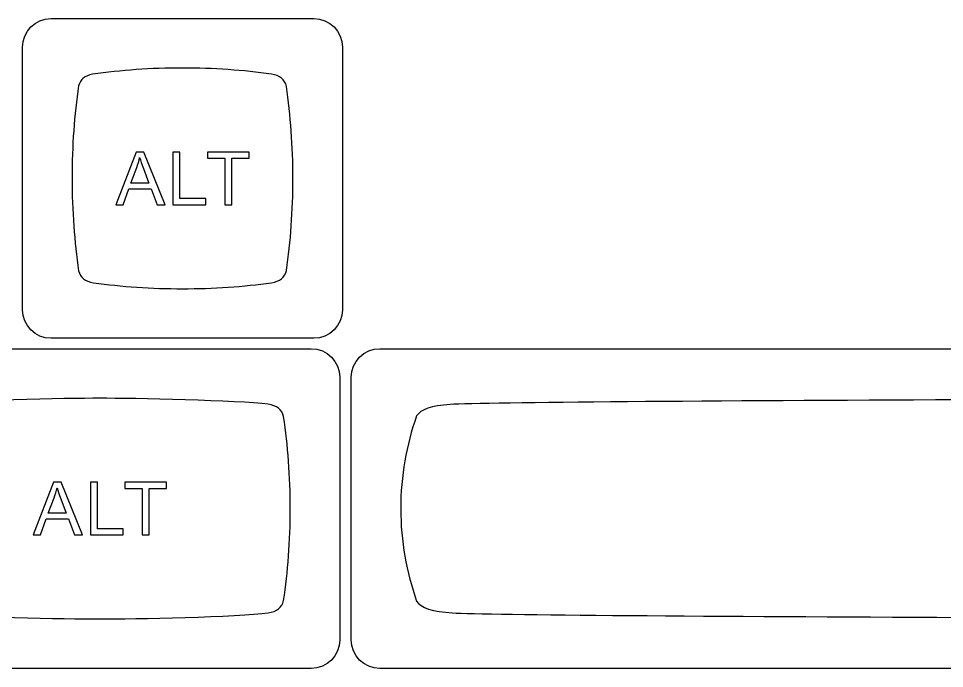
# Model space of a CAD drawing. Header units: millimetres. Extents: x -493 to 473, y -489 to 489.
# Drawn here: x -434.8 to -381.6, y 56.6 to 94 of the extents above; entities that cross this region are included whole.
import ezdxf

# ---------------------------------------------------------------- set-up
doc = ezdxf.new("R2010")
doc.units = ezdxf.units.MM
doc.header["$MEASUREMENT"] = 0
doc.layers.add('Layer 1', color=7, linetype='Continuous')

msp = doc.modelspace()

# ---------------------------------------------------------------- linework, layer by layer
at = {"layer": 'Layer 1', "color": 251}
for points, knots in [([(-432.9646, 75.6204), (-432.9646, 75.6204), (-417.8572, 75.6204), (-417.8572, 75.6204), (-417.8572, 75.6204), (-416.9517, 75.6204), (-416.2109, 76.3612), (-416.2109, 77.2667), (-416.2109, 77.2667), (-416.2109, 77.2667), (-416.2109, 92.3741), (-416.2109, 92.3741), (-416.2109, 92.3741), (-416.2109, 93.2796), (-416.9517, 94.0204), (-417.8572, 94.0204), (-417.8572, 94.0204), (-417.8572, 94.0204), (-432.9646, 94.0204), (-432.9646, 94.0204), (-432.9646, 94.0204), (-433.8701, 94.0204), (-434.6109, 93.2796), (-434.6109, 92.3741), (-434.6109, 92.3741), (-434.6109, 92.3741), (-434.6109, 77.2667), (-434.6109, 77.2667), (-434.6109, 77.2667), (-434.6109, 76.3612), (-433.8701, 75.6204), (-432.9646, 75.6204)], [0, 0, 0, 0, 0.1111111, 0.1111111, 0.1111111, 0.1111111, 0.2222222, 0.2222222, 0.2222222, 0.2222222, 0.3333333, 0.3333333, 0.3333333, 0.3333333, 0.4444444, 0.4444444, 0.4444444, 0.4444444, 0.5555556, 0.5555556, 0.5555556, 0.5555556, 0.6666667, 0.6666667, 0.6666667, 0.6666667, 0.7777778, 0.7777778, 0.7777778, 0.7777778, 1, 1, 1, 1]), ([(-425.4107, 91.1699), (-423.6201, 91.1694), (-421.9002, 91.0465), (-420.298, 90.821), (-420.298, 90.821), (-420.298, 90.821), (-420.298, 90.8209), (-420.298, 90.8209), (-420.298, 90.8209), (-419.8112, 90.748), (-419.5213, 90.5154), (-419.4341, 90.1107), (-419.4341, 90.1107), (-419.1921, 88.4578), (-419.0598, 86.6762), (-419.0594, 84.8184), (-419.0594, 84.8184), (-419.0589, 82.9607), (-419.1904, 81.1791), (-419.4316, 79.5262), (-419.4316, 79.5262), (-419.5186, 79.122), (-419.8079, 78.8896), (-420.2936, 78.8167), (-420.2936, 78.8167), (-421.8961, 78.5918), (-423.6165, 78.4696), (-425.4078, 78.47), (-425.4078, 78.47), (-427.1996, 78.4704), (-428.9206, 78.5936), (-430.5236, 78.8194), (-430.5236, 78.8194), (-430.5236, 78.8194), (-430.5235, 78.8198), (-430.5235, 78.8198), (-430.5235, 78.8198), (-430.9965, 78.8906), (-431.2837, 79.1123), (-431.3796, 79.4963), (-431.3796, 79.4963), (-431.6246, 81.1584), (-431.7587, 82.9513), (-431.7591, 84.8214), (-431.7591, 84.8214), (-431.7596, 86.6932), (-431.6261, 88.4876), (-431.3815, 90.1509), (-431.3815, 90.1509), (-431.2889, 90.5178), (-431.0209, 90.7358), (-430.5821, 90.815), (-430.5821, 90.815), (-428.9634, 91.0451), (-427.2233, 91.1703), (-425.4107, 91.1699)], [0, 0, 0, 0, 0.0666667, 0.0666667, 0.0666667, 0.0666667, 0.1333333, 0.1333333, 0.1333333, 0.1333333, 0.2, 0.2, 0.2, 0.2, 0.2666667, 0.2666667, 0.2666667, 0.2666667, 0.3333333, 0.3333333, 0.3333333, 0.3333333, 0.4, 0.4, 0.4, 0.4, 0.4666667, 0.4666667, 0.4666667, 0.4666667, 0.5333333, 0.5333333, 0.5333333, 0.5333333, 0.6, 0.6, 0.6, 0.6, 0.6666667, 0.6666667, 0.6666667, 0.6666667, 0.7333333, 0.7333333, 0.7333333, 0.7333333, 0.8, 0.8, 0.8, 0.8, 0.8666667, 0.8666667, 0.8666667, 0.8666667, 1, 1, 1, 1]), ([(-442.3146, 56.6204), (-442.3146, 56.6204), (-418.0072, 56.6204), (-418.0072, 56.6204), (-418.0072, 56.6204), (-417.1018, 56.6204), (-416.3609, 57.3612), (-416.3609, 58.2667), (-416.3609, 58.2667), (-416.3609, 58.2667), (-416.3609, 73.3741), (-416.3609, 73.3741), (-416.3609, 73.3741), (-416.3609, 74.2796), (-417.1018, 75.0204), (-418.0072, 75.0204), (-418.0072, 75.0204), (-418.0072, 75.0204), (-442.3146, 75.0204), (-442.3146, 75.0204), (-442.3146, 75.0204), (-443.22, 75.0204), (-443.9609, 74.2796), (-443.9609, 73.3741), (-443.9609, 73.3741), (-443.9609, 73.3741), (-443.9609, 58.2667), (-443.9609, 58.2667), (-443.9609, 58.2667), (-443.9609, 57.3612), (-443.22, 56.6204), (-442.3146, 56.6204)], [0, 0, 0, 0, 0.1111111, 0.1111111, 0.1111111, 0.1111111, 0.2222222, 0.2222222, 0.2222222, 0.2222222, 0.3333333, 0.3333333, 0.3333333, 0.3333333, 0.4444444, 0.4444444, 0.4444444, 0.4444444, 0.5555556, 0.5555556, 0.5555556, 0.5555556, 0.6666667, 0.6666667, 0.6666667, 0.6666667, 0.7777778, 0.7777778, 0.7777778, 0.7777778, 1, 1, 1, 1]), ([(-414.0646, 56.6204), (-414.0646, 56.6204), (-288.5572, 56.6204), (-288.5572, 56.6204), (-288.5572, 56.6204), (-287.6517, 56.6204), (-286.9109, 57.3612), (-286.9109, 58.2667), (-286.9109, 58.2667), (-286.9109, 58.2667), (-286.9109, 73.3741), (-286.9109, 73.3741), (-286.9109, 73.3741), (-286.9109, 74.2796), (-287.6517, 75.0204), (-288.5572, 75.0204), (-288.5572, 75.0204), (-288.5572, 75.0204), (-414.0646, 75.0204), (-414.0646, 75.0204), (-414.0646, 75.0204), (-414.9702, 75.0204), (-415.7109, 74.2796), (-415.7109, 73.3741), (-415.7109, 73.3741), (-415.7109, 73.3741), (-415.7109, 58.2667), (-415.7109, 58.2667), (-415.7109, 58.2667), (-415.7109, 57.3612), (-414.9702, 56.6204), (-414.0646, 56.6204)], [0, 0, 0, 0, 0.1111111, 0.1111111, 0.1111111, 0.1111111, 0.2222222, 0.2222222, 0.2222222, 0.2222222, 0.3333333, 0.3333333, 0.3333333, 0.3333333, 0.4444444, 0.4444444, 0.4444444, 0.4444444, 0.5555556, 0.5555556, 0.5555556, 0.5555556, 0.6666667, 0.6666667, 0.6666667, 0.6666667, 0.7777778, 0.7777778, 0.7777778, 0.7777778, 1, 1, 1, 1]), ([(-430.1609, 72.1698), (-428.3026, 72.1694), (-422.1411, 72.0473), (-420.4886, 71.8217), (-420.4886, 71.8217), (-420.4886, 71.8217), (-420.4886, 71.8217), (-420.4886, 71.8217), (-420.4886, 71.8217), (-419.9865, 71.7488), (-419.6874, 71.5162), (-419.5973, 71.1115), (-419.5973, 71.1115), (-419.3479, 69.4586), (-419.2113, 67.677), (-419.211, 65.8193), (-419.211, 65.8193), (-419.2106, 63.9616), (-419.3462, 62.1799), (-419.5948, 60.527), (-419.5948, 60.527), (-419.6846, 60.1228), (-419.9831, 59.8904), (-420.484, 59.8175), (-420.484, 59.8175), (-422.137, 59.5926), (-428.3099, 59.4696), (-430.1579, 59.47), (-430.1579, 59.47), (-432.0058, 59.4703), (-438.1829, 59.5936), (-439.8364, 59.8193), (-439.8364, 59.8193), (-439.8364, 59.8193), (-439.8363, 59.8198), (-439.8363, 59.8198), (-439.8363, 59.8198), (-440.3242, 59.8906), (-440.6205, 60.1123), (-440.7193, 60.4962), (-440.7193, 60.4962), (-440.972, 62.1584), (-441.1105, 63.9505), (-441.1109, 65.8214), (-441.1109, 65.8214), (-441.1112, 67.6923), (-440.9736, 69.4876), (-440.7213, 71.1509), (-440.7213, 71.1509), (-440.6258, 71.5178), (-440.3493, 71.7357), (-439.8967, 71.815), (-439.8967, 71.815), (-438.227, 72.0451), (-432.0192, 72.1702), (-430.1609, 72.1698)], [0, 0, 0, 0, 0.0666667, 0.0666667, 0.0666667, 0.0666667, 0.1333333, 0.1333333, 0.1333333, 0.1333333, 0.2, 0.2, 0.2, 0.2, 0.2666667, 0.2666667, 0.2666667, 0.2666667, 0.3333333, 0.3333333, 0.3333333, 0.3333333, 0.4, 0.4, 0.4, 0.4, 0.4666667, 0.4666667, 0.4666667, 0.4666667, 0.5333333, 0.5333333, 0.5333333, 0.5333333, 0.6, 0.6, 0.6, 0.6, 0.6666667, 0.6666667, 0.6666667, 0.6666667, 0.7333333, 0.7333333, 0.7333333, 0.7333333, 0.8, 0.8, 0.8, 0.8, 0.8666667, 0.8666667, 0.8666667, 0.8666667, 1, 1, 1, 1]), ([(-351.3109, 72.1698), (-346.971, 72.1694), (-296.6041, 72.0473), (-292.7447, 71.8217), (-292.7447, 71.8217), (-292.7447, 71.8217), (-292.7447, 71.8217), (-292.7447, 71.8217), (-292.7447, 71.8217), (-291.5723, 71.7488), (-290.8739, 71.5162), (-290.6635, 71.1115), (-290.6635, 71.1115), (-290.0809, 69.4585), (-289.762, 67.6769), (-289.7611, 65.8193), (-289.7611, 65.8193), (-289.7603, 63.9616), (-290.0768, 62.1799), (-290.6577, 60.527), (-290.6577, 60.527), (-290.8672, 60.1228), (-291.5642, 59.8904), (-292.7341, 59.8176), (-292.7341, 59.8176), (-296.5944, 59.5926), (-346.9882, 59.4696), (-351.3038, 59.47), (-351.3038, 59.47), (-355.6193, 59.4703), (-406.0229, 59.5936), (-409.8844, 59.8193), (-409.8844, 59.8193), (-409.8844, 59.8193), (-409.8842, 59.8198), (-409.8842, 59.8198), (-409.8842, 59.8198), (-411.0236, 59.8906), (-411.7155, 60.1123), (-411.9464, 60.4962), (-411.9464, 60.4962), (-412.5364, 62.1584), (-412.8598, 63.9506), (-412.8607, 65.8214), (-412.8607, 65.8214), (-412.8615, 67.6923), (-412.5402, 69.4876), (-411.9509, 71.1509), (-411.9509, 71.1509), (-411.728, 71.5178), (-411.0823, 71.7357), (-410.0254, 71.815), (-410.0254, 71.815), (-406.1259, 72.045), (-355.6507, 72.1702), (-351.3109, 72.1698)], [0, 0, 0, 0, 0.0666667, 0.0666667, 0.0666667, 0.0666667, 0.1333333, 0.1333333, 0.1333333, 0.1333333, 0.2, 0.2, 0.2, 0.2, 0.2666667, 0.2666667, 0.2666667, 0.2666667, 0.3333333, 0.3333333, 0.3333333, 0.3333333, 0.4, 0.4, 0.4, 0.4, 0.4666667, 0.4666667, 0.4666667, 0.4666667, 0.5333333, 0.5333333, 0.5333333, 0.5333333, 0.6, 0.6, 0.6, 0.6, 0.6666667, 0.6666667, 0.6666667, 0.6666667, 0.7333333, 0.7333333, 0.7333333, 0.7333333, 0.8, 0.8, 0.8, 0.8, 0.8666667, 0.8666667, 0.8666667, 0.8666667, 1, 1, 1, 1])]:
    msp.add_open_spline(points, degree=3, knots=knots, dxfattribs=at)
at = {"layer": 'Layer 1', "color": 132}
for points, knots in [([(-429.2438, 83.3049), (-429.2438, 83.3049), (-428.0811, 86.3359), (-428.0811, 86.3359), (-428.0811, 86.3359), (-428.0811, 86.3359), (-427.6401, 86.3359), (-427.6401, 86.3359), (-427.6401, 86.3359), (-427.6401, 86.3359), (-426.4061, 83.3049), (-426.4061, 83.3049), (-426.4061, 83.3049), (-426.4061, 83.3049), (-426.8626, 83.3049), (-426.8626, 83.3049), (-426.8626, 83.3049), (-426.8626, 83.3049), (-427.2133, 84.2235), (-427.2133, 84.2235), (-427.2133, 84.2235), (-427.2133, 84.2235), (-428.4896, 84.2235), (-428.4896, 84.2235), (-428.4896, 84.2235), (-428.4896, 84.2235), (-428.8184, 83.3049), (-428.8184, 83.3049), (-428.8184, 83.3049), (-428.8184, 83.3049), (-429.2438, 83.3049), (-429.2438, 83.3049)], [0, 0, 0, 0, 0.1111111, 0.1111111, 0.1111111, 0.1111111, 0.2222222, 0.2222222, 0.2222222, 0.2222222, 0.3333333, 0.3333333, 0.3333333, 0.3333333, 0.4444444, 0.4444444, 0.4444444, 0.4444444, 0.5555556, 0.5555556, 0.5555556, 0.5555556, 0.6666667, 0.6666667, 0.6666667, 0.6666667, 0.7777778, 0.7777778, 0.7777778, 0.7777778, 1, 1, 1, 1]), ([(-425.956, 83.3049), (-425.956, 83.3049), (-425.956, 86.3359), (-425.956, 86.3359), (-425.956, 86.3359), (-425.956, 86.3359), (-425.5538, 86.3359), (-425.5538, 86.3359), (-425.5538, 86.3359), (-425.5538, 86.3359), (-425.5538, 83.6605), (-425.5538, 83.6605), (-425.5538, 83.6605), (-425.5538, 83.6605), (-424.0637, 83.6605), (-424.0637, 83.6605), (-424.0637, 83.6605), (-424.0637, 83.6605), (-424.0637, 83.3049), (-424.0637, 83.3049), (-424.0637, 83.3049), (-424.0637, 83.3049), (-425.956, 83.3049), (-425.956, 83.3049)], [0, 0, 0, 0, 0.1428571, 0.1428571, 0.1428571, 0.1428571, 0.2857143, 0.2857143, 0.2857143, 0.2857143, 0.4285714, 0.4285714, 0.4285714, 0.4285714, 0.5714286, 0.5714286, 0.5714286, 0.5714286, 0.7142857, 0.7142857, 0.7142857, 0.7142857, 1, 1, 1, 1]), ([(-422.9793, 83.3049), (-422.9793, 83.3049), (-422.9793, 85.9803), (-422.9793, 85.9803), (-422.9793, 85.9803), (-422.9793, 85.9803), (-423.9783, 85.9803), (-423.9783, 85.9803), (-423.9783, 85.9803), (-423.9783, 85.9803), (-423.9783, 86.3359), (-423.9783, 86.3359), (-423.9783, 86.3359), (-423.9783, 86.3359), (-421.5781, 86.3359), (-421.5781, 86.3359), (-421.5781, 86.3359), (-421.5781, 86.3359), (-421.5781, 85.9803), (-421.5781, 85.9803), (-421.5781, 85.9803), (-421.5781, 85.9803), (-422.5771, 85.9803), (-422.5771, 85.9803), (-422.5771, 85.9803), (-422.5771, 85.9803), (-422.5771, 83.3049), (-422.5771, 83.3049), (-422.5771, 83.3049), (-422.5771, 83.3049), (-422.9793, 83.3049), (-422.9793, 83.3049)], [0, 0, 0, 0, 0.1111111, 0.1111111, 0.1111111, 0.1111111, 0.2222222, 0.2222222, 0.2222222, 0.2222222, 0.3333333, 0.3333333, 0.3333333, 0.3333333, 0.4444444, 0.4444444, 0.4444444, 0.4444444, 0.5555556, 0.5555556, 0.5555556, 0.5555556, 0.6666667, 0.6666667, 0.6666667, 0.6666667, 0.7777778, 0.7777778, 0.7777778, 0.7777778, 1, 1, 1, 1]), ([(-428.3718, 84.5495), (-428.3718, 84.5495), (-427.3389, 84.5495), (-427.3389, 84.5495), (-427.3389, 84.5495), (-427.3389, 84.5495), (-427.655, 85.3898), (-427.655, 85.3898), (-427.655, 85.3898), (-427.7502, 85.6452), (-427.8222, 85.8562), (-427.8723, 86.0227), (-427.8723, 86.0227), (-427.9139, 85.8251), (-427.9696, 85.6311), (-428.0395, 85.4392), (-428.0395, 85.4392), (-428.0395, 85.4392), (-428.3718, 84.5495), (-428.3718, 84.5495)], [0, 0, 0, 0, 0.1666667, 0.1666667, 0.1666667, 0.1666667, 0.3333333, 0.3333333, 0.3333333, 0.3333333, 0.5, 0.5, 0.5, 0.5, 0.6666667, 0.6666667, 0.6666667, 0.6666667, 1, 1, 1, 1]), ([(-433.9938, 64.3049), (-433.9938, 64.3049), (-432.8311, 67.3359), (-432.8311, 67.3359), (-432.8311, 67.3359), (-432.8311, 67.3359), (-432.3901, 67.3359), (-432.3901, 67.3359), (-432.3901, 67.3359), (-432.3901, 67.3359), (-431.1561, 64.3049), (-431.1561, 64.3049), (-431.1561, 64.3049), (-431.1561, 64.3049), (-431.6126, 64.3049), (-431.6126, 64.3049), (-431.6126, 64.3049), (-431.6126, 64.3049), (-431.9633, 65.2235), (-431.9633, 65.2235), (-431.9633, 65.2235), (-431.9633, 65.2235), (-433.2396, 65.2235), (-433.2396, 65.2235), (-433.2396, 65.2235), (-433.2396, 65.2235), (-433.5684, 64.3049), (-433.5684, 64.3049), (-433.5684, 64.3049), (-433.5684, 64.3049), (-433.9938, 64.3049), (-433.9938, 64.3049)], [0, 0, 0, 0, 0.1111111, 0.1111111, 0.1111111, 0.1111111, 0.2222222, 0.2222222, 0.2222222, 0.2222222, 0.3333333, 0.3333333, 0.3333333, 0.3333333, 0.4444444, 0.4444444, 0.4444444, 0.4444444, 0.5555556, 0.5555556, 0.5555556, 0.5555556, 0.6666667, 0.6666667, 0.6666667, 0.6666667, 0.7777778, 0.7777778, 0.7777778, 0.7777778, 1, 1, 1, 1]), ([(-430.706, 64.3049), (-430.706, 64.3049), (-430.706, 67.3359), (-430.706, 67.3359), (-430.706, 67.3359), (-430.706, 67.3359), (-430.3038, 67.3359), (-430.3038, 67.3359), (-430.3038, 67.3359), (-430.3038, 67.3359), (-430.3038, 64.6605), (-430.3038, 64.6605), (-430.3038, 64.6605), (-430.3038, 64.6605), (-428.8137, 64.6605), (-428.8137, 64.6605), (-428.8137, 64.6605), (-428.8137, 64.6605), (-428.8137, 64.3049), (-428.8137, 64.3049), (-428.8137, 64.3049), (-428.8137, 64.3049), (-430.706, 64.3049), (-430.706, 64.3049)], [0, 0, 0, 0, 0.1428571, 0.1428571, 0.1428571, 0.1428571, 0.2857143, 0.2857143, 0.2857143, 0.2857143, 0.4285714, 0.4285714, 0.4285714, 0.4285714, 0.5714286, 0.5714286, 0.5714286, 0.5714286, 0.7142857, 0.7142857, 0.7142857, 0.7142857, 1, 1, 1, 1]), ([(-427.7293, 64.3049), (-427.7293, 64.3049), (-427.7293, 66.9803), (-427.7293, 66.9803), (-427.7293, 66.9803), (-427.7293, 66.9803), (-428.7283, 66.9803), (-428.7283, 66.9803), (-428.7283, 66.9803), (-428.7283, 66.9803), (-428.7283, 67.3359), (-428.7283, 67.3359), (-428.7283, 67.3359), (-428.7283, 67.3359), (-426.3281, 67.3359), (-426.3281, 67.3359), (-426.3281, 67.3359), (-426.3281, 67.3359), (-426.3281, 66.9803), (-426.3281, 66.9803), (-426.3281, 66.9803), (-426.3281, 66.9803), (-427.3271, 66.9803), (-427.3271, 66.9803), (-427.3271, 66.9803), (-427.3271, 66.9803), (-427.3271, 64.3049), (-427.3271, 64.3049), (-427.3271, 64.3049), (-427.3271, 64.3049), (-427.7293, 64.3049), (-427.7293, 64.3049)], [0, 0, 0, 0, 0.1111111, 0.1111111, 0.1111111, 0.1111111, 0.2222222, 0.2222222, 0.2222222, 0.2222222, 0.3333333, 0.3333333, 0.3333333, 0.3333333, 0.4444444, 0.4444444, 0.4444444, 0.4444444, 0.5555556, 0.5555556, 0.5555556, 0.5555556, 0.6666667, 0.6666667, 0.6666667, 0.6666667, 0.7777778, 0.7777778, 0.7777778, 0.7777778, 1, 1, 1, 1]), ([(-433.1218, 65.5495), (-433.1218, 65.5495), (-432.0889, 65.5495), (-432.0889, 65.5495), (-432.0889, 65.5495), (-432.0889, 65.5495), (-432.405, 66.3898), (-432.405, 66.3898), (-432.405, 66.3898), (-432.5002, 66.6452), (-432.5722, 66.8562), (-432.6223, 67.0227), (-432.6223, 67.0227), (-432.6639, 66.8251), (-432.7196, 66.6311), (-432.7895, 66.4392), (-432.7895, 66.4392), (-432.7895, 66.4392), (-433.1218, 65.5495), (-433.1218, 65.5495)], [0, 0, 0, 0, 0.1666667, 0.1666667, 0.1666667, 0.1666667, 0.3333333, 0.3333333, 0.3333333, 0.3333333, 0.5, 0.5, 0.5, 0.5, 0.6666667, 0.6666667, 0.6666667, 0.6666667, 1, 1, 1, 1])]:
    msp.add_open_spline(points, degree=3, knots=knots, dxfattribs=at)

doc.saveas('drawing.dxf')
